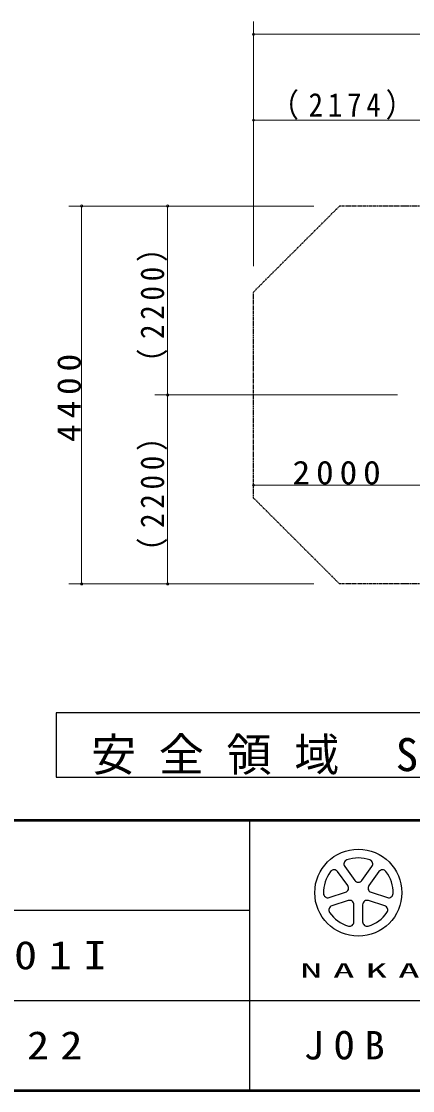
# Model space of a CAD drawing. Units: millimetres at full size, with parts at other scales. Extents: x -11723 to 28, y -1854 to 8010.
# Drawn here: x -2631 to -1721, y 0 to 2490 of the extents above; entities that cross this region are included whole.
import ezdxf

# ---------------------------------------------------------------- set-up
doc = ezdxf.new("R2010")
doc.units = ezdxf.units.MM
doc.linetypes.add('USER3', pattern=[8, 3, -1, 1, -1, 1, -1])
for name, color, linetype, lineweight in [('A3図枠', 7, 'Continuous', 25), ('線', 2, 'Continuous', 25), ('補助', 2, 'Continuous', 13)]:
    doc.layers.add(name, color=color, linetype=linetype, lineweight=lineweight)
doc.layers.add('図面プロファイル', color=7, linetype='Continuous')
doc.styles.add('ＭＳ ゴシック', font='')
doc.styles.get('ＭＳ ゴシック').set_extended_font_data('MS Gothic')

# ---------------------------------------------------------------- blocks, each defined once
blk = doc.blocks.new('dimension_origin')
at = {"color": 0, "linetype": 'Continuous', "lineweight": -2}
blk.add_circle((0, 0), 1.25, dxfattribs=at)

msp = doc.modelspace()

# ---------------------------------------------------------------- linework, layer by layer
at = {"layer": 'A3図枠', "lineweight": 50}
for p, q in [((-11550, 630), (0, 630)), ((-11550, 0), (0, 0))]:
    msp.add_line(p, q, dxfattribs=at)
at = {"layer": 'A3図枠', "color": 211}
for p, q in [((-2100, 630), (-2100, 0)), ((-5625, 420), (-2100, 420)), ((-7275, 210), (0, 210))]:
    msp.add_line(p, q, dxfattribs=at)
at = {"layer": 'A3図枠'}
for p, q in [((-1871.703, 477.496), (-1895.244, 509.897)), ((-1878.861, 521.799), (-1855.321, 489.399)), ((-1838.938, 489.399), (-1815.398, 521.799)), ((-1799.015, 509.897), (-1822.556, 477.496)), ((-1914.855, 449.54), (-1876.766, 461.916)), ((-1817.493, 461.916), (-1779.404, 449.54)), ((-1870.508, 442.657), (-1908.597, 430.281)), ((-1857.255, 392.979), (-1857.255, 433.027)), ((-1837.005, 433.027), (-1837.005, 392.979)), ((-1785.662, 430.281), (-1823.751, 442.657))]:
    msp.add_line(p, q, dxfattribs=at)
msp.add_circle((-1847.13, 460.899), 101.25, dxfattribs=at)
for centre, radius, start, end in [((-1870.67, 527.751), 10.125, 109.39847, 215.99997), ((-1847.13, 460.899), 81, 70.60155, 109.39847), ((-1823.589, 527.751), 10.125, 324, 70.60155), ((-1847.13, 460.899), 81, 142.60154, 181.39846), ((-1903.435, 503.945), 10.125, 35.99999, 142.60154), ((-1790.824, 503.945), 10.125, 37.39846, 143.99995), ((-1847.13, 460.899), 81, 358.60155, 37.39847), ((-1879.895, 471.545), 10.125, 287.99998, 35.99999), ((-1847.13, 495.35), 10.125, 215.99998, 324), ((-1814.364, 471.545), 10.125, 143.99996, 251.99999), ((-1917.983, 459.169), 10.125, 181.39848, 287.99997), ((-1776.276, 459.169), 10.125, 252.00001, 358.60156), ((-1905.468, 420.652), 10.125, 107.99999, 214.60154), ((-1867.38, 433.027), 10.125, 359.99997, 107.99999), ((-1826.88, 433.027), 10.125, 71.99997, 179.99999), ((-1788.791, 420.652), 10.125, 325.39847, 71.99996), ((-1847.13, 460.899), 81, 214.60156, 253.39848), ((-1847.13, 460.899), 81, 286.60155, 325.39847), ((-1867.38, 392.979), 10.125, 253.39847, 359.99997), ((-1826.88, 392.979), 10.125, 179.99999, 286.60154)]:
    msp.add_arc(centre, radius, start, end, dxfattribs=at)
at = {"layer": '線', "linetype": 'USER3'}
for p, q in [((-2090.754, 1860), (-1890.754, 2060)), ((-608.644, 2060), (-1890.754, 2060)), ((-2090.754, 1380), (-2090.754, 1860)), ((-2090.754, 1380), (-1890.754, 1180)), ((-608.644, 1180), (-1890.754, 1180))]:
    msp.add_line(p, q, dxfattribs=at)
at = {"layer": '補助'}
for p, q in [((-2090.754, 1920), (-2090.754, 2490)), ((-2090.754, 2460), (-408.644, 2460)), ((-2090.754, 1920), (-2090.754, 2290)), ((-2090.754, 2260), (-1655.894, 2260)), ((-1950.754, 2060), (-2520.754, 2060)), ((-2490.754, 1180), (-2490.754, 2060)), ((-1950.754, 2060), (-2320.754, 2060)), ((-2290.754, 1620), (-2290.754, 2060)), ((-1755.925, 1620), (-2320.754, 1620)), ((-1755.925, 1620), (-2320.754, 1620)), ((-2290.754, 1180), (-2290.754, 1620)), ((-1690.754, 1410), (-2090.754, 1410)), ((-1950.754, 1180), (-2520.754, 1180)), ((-1950.754, 1180), (-2320.754, 1180))]:
    msp.add_line(p, q, dxfattribs=at)
at = {"layer": '補助', "lineweight": 25}
msp.add_lwpolyline([(-2550, 880), (-2550, 730), (-1050, 730), (-1050, 880)], close=True, dxfattribs=at)

# ---------------------------------------------------------------- block references
at = {"layer": '補助', "xscale": 2, "yscale": 2}
for p in [(-2090.754, 2460), (-2090.754, 2260), (-2090.754, 1410)]:
    msp.add_blockref('dimension_origin', p, dxfattribs=at)
for p, rotation in [((-2490.754, 2060), 270), ((-2290.754, 2060), 270), ((-2290.754, 1620), 90), ((-2290.754, 1620), 270), ((-2490.754, 1180), 90), ((-2290.754, 1180), 90)]:
    msp.add_blockref('dimension_origin', p, dxfattribs=dict(at, rotation=rotation))

# ---------------------------------------------------------------- texts
at = {"layer": 'A3図枠', "color": 4, "style": 'ＭＳ ゴシック'}
for s, insert, char_height, attachment_point in [('\\T1.5;\\W2.25;NAKAMURA\\~MFG.CORPORATION', (-1981.886, 262.5), 32.99, 7), ('\\T1.5;\\W1.05;JOB', (-1868.284, 105.152), 65.98, 5)]:
    msp.add_mtext(s, dxfattribs=dict(at, insert=insert, char_height=char_height, attachment_point=attachment_point))
at = {"layer": '図面プロファイル', "char_height": 65.98, "attachment_point": 5, "style": 'ＭＳ ゴシック'}
for s, insert in [('\\T1.5;\\W1.2;SLK1ST-301I', (-2850, 315)), ('\\T1.5;\\W1.15;2008.02.22', (-2850, 105))]:
    msp.add_mtext(s, dxfattribs=dict(at, insert=insert))
at = {"layer": '補助', "attachment_point": 8, "style": 'ＭＳ ゴシック'}
for s, insert, char_height in [('\\T1.33;\\W0.9;（2174）', (-1873.324, 2261), 54.99), ('\\T1.33;\\W1.1;2000', (-1890.754, 1411), 54.99), ('\\T1.5;安全領域\\~S=1／150', (-1800, 735), 76.98)]:
    msp.add_mtext(s, dxfattribs=dict(at, insert=insert, char_height=char_height))
at = {"layer": '補助', "char_height": 54.99, "attachment_point": 8, "rotation": 90, "style": 'ＭＳ ゴシック'}
for s, insert in [('\\T1.33;\\W0.9;（2200）', (-2291.754, 1840)), ('\\T1.33;\\W1.1;4400', (-2491.754, 1620)), ('\\T1.33;\\W0.9;（2200）', (-2291.754, 1400))]:
    msp.add_mtext(s, dxfattribs=dict(at, insert=insert))

doc.saveas('drawing.dxf')
